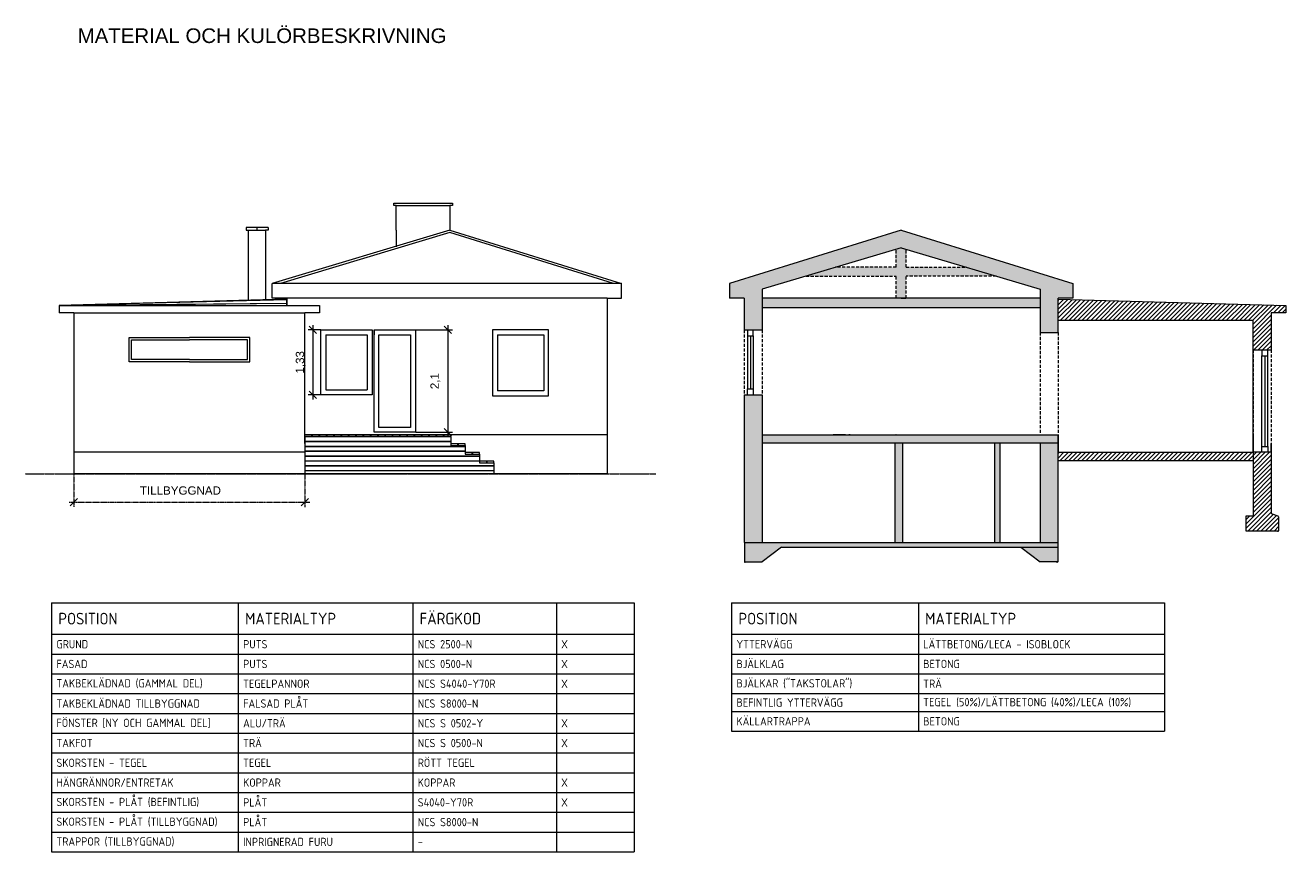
# Model space of a CAD drawing. Header units: millimetres. Extents: x -50011 to 90899, y -58634 to 500399.
# Drawn here: x -48295 to -22426, y -58634 to -41675 of the extents above; entities that cross this region are included whole.
import ezdxf

# ---------------------------------------------------------------- set-up
doc = ezdxf.new("R2010")
doc.units = ezdxf.units.MM
for name, pattern in [('ACAD_ISO02W100', [15, 12, -3]), ('ACAD_ISO04W100', [30, 24, -3, 0, -3]), ('CENTER2', [28.575, 19.05, -3.175, 3.175, -3.175]), ('HIDDEN', [9.525, 6.35, -3.175])]:
    doc.linetypes.add(name, pattern=pattern)
doc.layers.get('0').update_dxf_attribs({"color": 1})
for name, color, linetype in [('Angivelser', 7, 'Continuous'), ('Fönster', 1, 'Continuous'), ('Förtydligande', 8, 'CENTER2'), ('Grundritningar', 1, 'Continuous'), ('Mått', 4, 'Continuous')]:
    doc.layers.add(name, color=color, linetype=linetype)
doc.styles.add('ISO', font='isocp.shx')
doc.styles.get("Standard").update_dxf_attribs({"font": 'Arial.ttf', "height": 170})
doc.dimstyles.new('Egen dimension', dxfattribs={"dimscale": 10, "dimtxt": 2.5, "dimasz": 15, "dimexe": 10, "dimexo": 0.625, "dimgap": 15, "dimtad": 1, "dimlfac": 0.001, "dimtxsty": 'Standard', "dimblk": 'OBLIQUE', "dimblk1": 'OBLIQUE', "dimblk2": 'OBLIQUE', "dimcen": 20, "dimdle": 10, "dimadec": 0, "dimazin": 0, "dimtfac": 1, "dimtmove": 0, "dimatfit": 3, "dimldrblk": 'OPEN90', "dimfxl": 1, "dimarcsym": 0})

# ---------------------------------------------------------------- blocks, each defined once
blk = doc.blocks.new('_Oblique')
at = {"color": 0, "linetype": 'ByBlock', "lineweight": -2}
blk.add_line((-0.5, -0.5), (0.5, 0.5), dxfattribs=at)
blk = doc.blocks.new('*D108')
at = {"layer": 'Defpoints', "color": 0, "transparency": 16777216}
for p in [(-47295, -50877), (-42555, -50873), (-42555, -51460)]:
    blk.add_point(p, dxfattribs=at)
at = {"layer": 'Förtydligande', "color": 0, "lineweight": -2, "transparency": 16777216}
for p, q in [((-47295, -50883), (-47295, -51560)), ((-42555, -50879), (-42555, -51560)), ((-47395, -51460), (-42455, -51460))]:
    blk.add_line(p, q, dxfattribs=at)
at = {"layer": 'Förtydligande', "color": 0, "lineweight": -2, "transparency": 16777216, "xscale": 150, "yscale": 150, "zscale": 150, "rotation": 180}
blk.add_blockref('_Oblique', (-47295, -51460), dxfattribs=at)
at = {"layer": 'Förtydligande', "color": 0, "lineweight": -2, "transparency": 16777216, "xscale": 150, "yscale": 150, "zscale": 150}
blk.add_blockref('_Oblique', (-42555, -51460), dxfattribs=at)
at = {"layer": 'Förtydligande', "color": 0, "transparency": 16777216, "insert": (-45110, -51223), "char_height": 170, "attachment_point": 5}
blk.add_mtext('TILLBYGGNAD', dxfattribs=at)
blk = doc.blocks.new('_Open90')
at = {"color": 0, "linetype": 'ByBlock', "lineweight": -2}
for p, q in [((0, 0), (-1, 0)), ((-0.5, 0.5), (0, 0)), ((0, 0), (-0.5, -0.5))]:
    blk.add_line(p, q, dxfattribs=at)
blk = doc.blocks.new('*T109')
at = {"layer": 'Grundritningar', "color": 0, "linetype": 'ByBlock', "lineweight": -2, "ltscale": 100, "transparency": 16777216}
for p, q in [((0, 0), (11956, 0)), ((0, 0), (0, -5106)), ((3832, 0), (3832, -5106)), ((7416, 0), (7416, -5106)), ((10359, 0), (10359, -5106)), ((11956, 0), (11956, -5106)), ((0, -644), (11956, -644)), ((0, -1049), (11956, -1049)), ((0, -1455), (11956, -1455)), ((0, -1861), (11956, -1861)), ((0, -2266), (11956, -2266)), ((0, -2672), (11956, -2672)), ((0, -3078), (11956, -3078)), ((0, -3483), (11956, -3483)), ((0, -3889), (11956, -3889)), ((0, -4294), (11956, -4294)), ((0, -4700), (11956, -4700)), ((0, -5106), (11956, -5106))]:
    blk.add_line(p, q, dxfattribs=at)
at = {"layer": 'Grundritningar', "color": 0, "ltscale": 100, "transparency": 16777216, "attachment_point": 4, "style": 'ISO'}
for s, insert, char_height, width in [(' POSITION', (2, -322), 240, 3829.15), (' MATERIALTYP', (3834, -322), 240, 3580.66), (' FÄRGKOD', (7417, -322), 240, 2940.17), (' GRUND', (2, -847), 170, 3829.15), (' PUTS', (3834, -847), 170, 3580.66), (' NCS 2500-N', (7417, -847), 170, 2940.17), (' X', (10360, -847), 170, 1593.6), (' FASAD', (2, -1252), 170, 3829.15), (' PUTS', (3834, -1252), 170, 3580.66), (' NCS 0500-N', (7417, -1252), 170, 2940.17), (' X', (10360, -1252), 170, 1593.6), (' TAKBEKLÄDNAD (GAMMAL DEL)', (2, -1658), 170, 3829.15), (' TEGELPANNOR', (3834, -1658), 170, 3580.66), (' NCS S4040-Y70R', (7417, -1658), 170, 2940.17), (' X', (10360, -1658), 170, 1593.6), (' TAKBEKLÄDNAD TILLBYGGNAD', (2, -2064), 170, 3829.15), (' FALSAD PLÅT', (3834, -2064), 170, 3580.66), (' NCS S8000-N', (7417, -2064), 170, 2940.17), (' FÖNSTER [NY OCH GAMMAL DEL]', (2, -2469), 170, 3829.15), (' ALU/TRÄ', (3834, -2469), 170, 3580.66), (' NCS S 0502-Y', (7417, -2469), 170, 2940.17), (' X', (10360, -2469), 170, 1593.6), (' TAKFOT', (2, -2875), 170, 3829.15), (' TRÄ', (3834, -2875), 170, 3580.66), (' NCS S 0500-N', (7417, -2875), 170, 2940.17), (' X', (10360, -2875), 170, 1593.6), (' SKORSTEN - TEGEL', (2, -3280), 170, 3829.15), (' TEGEL', (3834, -3280), 170, 3580.66), (' RÖTT TEGEL', (7417, -3280), 170, 2940.17), (' HÄNGRÄNNOR/ENTRETAK', (2, -3686), 170, 3829.15), (' KOPPAR', (3834, -3686), 170, 3580.66), (' KOPPAR', (7417, -3686), 170, 2940.17), (' X', (10360, -3686), 170, 1593.6), (' SKORSTEN - PLÅT (BEFINTLIG)', (2, -4092), 170, 3829.15), (' PLÅT', (3834, -4092), 170, 3580.66), (' S4040-Y70R', (7417, -4092), 170, 2940.17), (' X', (10360, -4092), 170, 1593.6), (' SKORSTEN - PLÅT (TILLBYGGNAD)', (2, -4497), 170, 3829.15), (' PLÅT', (3834, -4497), 170, 3580.66), (' NCS S8000-N', (7417, -4497), 170, 2940.17), (' TRAPPOR (TILLBYGGNAD)', (2, -4903), 170, 3829.15), (' INPRIGNERAD FURU', (3834, -4903), 170, 3580.66), (' - ', (7417, -4903), 170, 2940.17)]:
    blk.add_mtext(s, dxfattribs=dict(at, insert=insert, char_height=char_height, width=width))
blk = doc.blocks.new('*T119')
at = {"layer": 'Grundritningar', "color": 0, "linetype": 'ByBlock', "lineweight": -2, "ltscale": 100, "transparency": 16777216}
for p, q in [((0, 0), (8884, 0)), ((0, 0), (0, -2632)), ((3832, 0), (3832, -2632)), ((8884, 0), (8884, -2632)), ((0, -644), (8884, -644)), ((0, -1049), (8884, -1049)), ((0, -1455), (8884, -1455)), ((0, -1861), (8884, -1861)), ((0, -2226), (8884, -2226)), ((0, -2632), (8884, -2632))]:
    blk.add_line(p, q, dxfattribs=at)
at = {"layer": 'Grundritningar', "color": 0, "ltscale": 100, "transparency": 16777216, "attachment_point": 4, "style": 'ISO'}
for s, insert, char_height, width in [(' POSITION', (2, -322), 240, 3829.15), (' MATERIALTYP', (3834, -322), 240, 5048.45), (' YTTERVÄGG', (2, -847), 170, 3829.15), (' LÄTTBETONG/LECA - ISOBLOCK', (3834, -847), 170, 5048.45), (' BJÄLKLAG', (2, -1252), 170, 3829.15), (' BETONG', (3834, -1252), 170, 5048.45), (' BJÄLKAR ("TAKSTOLAR")', (2, -1658), 170, 3829.15), (' TRÄ', (3834, -1658), 170, 5048.45), (' BEFINTLIG YTTERVÄGG', (2, -2044), 170, 3829.15), (' TEGEL (50%)/LÄTTBETONG (40%)/LECA (10%)', (3834, -2044), 170, 5048.45), (' KÄLLARTRAPPA', (2, -2429), 170, 3829.15), (' BETONG', (3834, -2429), 170, 5048.45)]:
    blk.add_mtext(s, dxfattribs=dict(at, insert=insert, char_height=char_height, width=width))
blk = doc.blocks.new('*D223')
at = {"layer": 'Defpoints', "color": 0, "transparency": 16777216}
for p in [(-40285, -47927), (-40285, -50027), (-39625, -50027)]:
    blk.add_point(p, dxfattribs=at)
at = {"layer": 'Mått', "color": 0, "lineweight": -2, "transparency": 16777216}
for p, q in [((-39625, -47827), (-39625, -50127)), ((-40279, -47927), (-39525, -47927)), ((-40279, -50027), (-39525, -50027))]:
    blk.add_line(p, q, dxfattribs=at)
at = {"layer": 'Mått', "color": 0, "lineweight": -2, "transparency": 16777216, "xscale": 150, "yscale": 150, "zscale": 150}
for p, rotation in [((-39625, -47927), 90), ((-39625, -50027), 270)]:
    blk.add_blockref('_Oblique', p, dxfattribs=dict(at, rotation=rotation))
at = {"layer": 'Mått', "color": 0, "transparency": 16777216, "insert": (-39878, -48977), "char_height": 170, "attachment_point": 5, "rotation": 90}
blk.add_mtext('2,1', dxfattribs=at)
blk = doc.blocks.new('*D224')
at = {"layer": 'Defpoints', "color": 0, "transparency": 16777216}
for p in [(-42225, -47927), (-42390, -49257), (-42225, -49257)]:
    blk.add_point(p, dxfattribs=at)
at = {"layer": 'Mått', "color": 0, "lineweight": -2, "transparency": 16777216}
for p, q in [((-42390, -47827), (-42390, -49357)), ((-42231, -47927), (-42490, -47927)), ((-42231, -49257), (-42490, -49257))]:
    blk.add_line(p, q, dxfattribs=at)
at = {"layer": 'Mått', "color": 0, "lineweight": -2, "transparency": 16777216, "xscale": 150, "yscale": 150, "zscale": 150}
for p, rotation in [((-42390, -47927), 90), ((-42390, -49257), 270)]:
    blk.add_blockref('_Oblique', p, dxfattribs=dict(at, rotation=rotation))
at = {"layer": 'Mått', "color": 0, "transparency": 16777216, "insert": (-42642, -48592), "char_height": 170, "attachment_point": 5, "rotation": 90}
blk.add_mtext('1,33', dxfattribs=at)

msp = doc.modelspace()

# ---------------------------------------------------------------- hatches: boundary and pattern name
at = {"layer": 'Grundritningar', "ltscale": 100}
h = msp.add_hatch(color=256, dxfattribs=at)
h.dxf.hatch_style = 1
h.paths.add_polyline_path([(-30319.777, -46241.974), (-27465.281, -47090.378), (-27465.281, -47926.558), (-27465.281, -47976.558), (-27096.118, -47976.558), (-27096.118, -47276.558), (-26795.281, -47276.558), (-26795.281, -46976.558), (-30319.777, -45876.653), (-33844.274, -46976.558), (-33844.274, -47276.558), (-33544.274, -47276.558), (-33544.274, -47926.558), (-33474.274, -47926.558), (-33174.274, -47926.558), (-33174.274, -47090.378)])
h.paths.add_polyline_path([(-28973.555, -46642.094), (-30219.374, -46642.094), (-30219.374, -46271.816), (-30319.777, -46241.974), (-30420.181, -46271.816), (-30420.181, -46642.094), (-31666, -46642.094), (-32271.618, -46822.094), (-30420.181, -46822.094), (-30420.181, -47276.558), (-30320.181, -47276.558), (-30219.374, -47276.558), (-30219.374, -46822.094), (-28367.936, -46822.094)], flags=17)
h.paths.add_polyline_path([(-27465.281, -47276.558), (-33174.274, -47276.558), (-33174.274, -47476.558), (-27465.281, -47476.558)], flags=17)
h.paths.add_polyline_path([(-27096.118, -50246.558), (-27465.281, -50246.558), (-27465.281, -50876.558), (-27096.118, -50876.558)])
h.paths.add_polyline_path([(-27096.118, -50076.558), (-33174.274, -50076.558), (-33174.274, -50246.558), (-27096.118, -50246.558)])
h.paths.add_polyline_path([(-27096.118, -50876.558), (-27465.281, -50876.558), (-27465.281, -52286.558), (-27096.118, -52286.558)])
h.paths.add_polyline_path([(-28294.274, -50876.558), (-28394.274, -50876.558), (-28394.274, -52286.558), (-28294.274, -52286.558)])
h.paths.add_polyline_path([(-30294.274, -50876.558), (-30444.274, -50876.558), (-30444.274, -52286.558), (-30294.274, -52286.558)])
h.paths.add_polyline_path([(-33174.274, -50876.558), (-33544.274, -50876.558), (-33544.274, -52286.558), (-33534.274, -52286.558), (-33174.274, -52286.558)])
h.paths.add_polyline_path([(-33174.274, -49256.558), (-33544.274, -49256.558), (-33544.274, -50076.558), (-33544.274, -50876.558), (-33174.274, -50876.558)])
h.paths.add_polyline_path([(-30294.274, -50246.558), (-30444.274, -50246.558), (-30444.274, -50876.558), (-30294.274, -50876.558)])
h.paths.add_polyline_path([(-28294.274, -50246.558), (-28394.274, -50246.558), (-28394.274, -50876.558), (-28294.274, -50876.558)])
h.paths.add_polyline_path([(-27106.118, -52386.558), (-27866.118, -52386.558), (-27466.118, -52686.558), (-27106.118, -52686.558)])
h.paths.add_polyline_path([(-27106.118, -52286.558), (-33534.274, -52286.558), (-33534.274, -52386.558), (-33534.274, -52686.558), (-33174.274, -52686.558), (-32774.274, -52386.558), (-27106.118, -52386.558)])
h = msp.add_hatch(dxfattribs=at)
h.set_pattern_fill('ANSI31', color=256, scale=20)
h.set_pattern_definition([(45, (-75640.205, -72606.995), (-44.90128, 44.90128), [])])
h.paths.add_polyline_path([(-22426.118, -47426.558), (-27096.118, -47298.558), (-27096.118, -47726.558), (-23096.118, -47726.558), (-23096.118, -48336.558), (-22726.118, -48336.558), (-22726.118, -47576.558), (-22426.118, -47576.558)])
h.paths.add_polyline_path([(-22726.118, -50876.558), (-23096.118, -50876.558), (-23096.118, -51746.558), (-23246.118, -51746.558), (-23246.118, -52046.558), (-22576.118, -52046.558), (-22576.118, -51760.973, 0.322822806), (-22589.793, -51741.999), (-22726.118, -51696.558)])
h.paths.add_polyline_path([(-23096.118, -50436.558), (-27096.118, -50436.558), (-27096.118, -50606.558), (-23096.118, -50606.558)])
h.paths.add_polyline_path([(-22726.118, -50436.558), (-23096.118, -50436.558), (-23096.118, -50876.558), (-22726.118, -50876.558)])

# ---------------------------------------------------------------- linework, layer by layer
at = {"layer": 'Fönster', "ltscale": 100}
for p, q in [((-46165.013, -48583.558), (-46165.013, -48083.558)), ((-46165.013, -48083.558), (-44925.013, -48083.558)), ((-43685.013, -48083.558), (-44925.013, -48083.558)), ((-43685.013, -48583.558), (-43685.013, -48083.558)), ((-46115.013, -48133.558), (-44925.013, -48133.558)), ((-46115.013, -48533.558), (-46115.013, -48133.558)), ((-43735.013, -48133.558), (-44925.013, -48133.558)), ((-43735.013, -48533.558), (-43735.013, -48133.558)), ((-44925.013, -48583.558), (-46165.013, -48583.558)), ((-44925.013, -48533.558), (-46115.013, -48533.558)), ((-44925.013, -48533.558), (-43735.013, -48533.558)), ((-44925.013, -48583.558), (-43685.013, -48583.558))]:
    msp.add_line(p, q, dxfattribs=at)
at = {"layer": 'Fönster'}
for p, q in [((-42225.013, -49256.558), (-42225.013, -47926.558)), ((-42225.013, -47926.558), (-41175.013, -47926.558)), ((-42125.013, -48026.558), (-42125.013, -49156.558)), ((-42125.013, -48026.558), (-41275.013, -48026.558)), ((-41275.013, -48026.558), (-41275.013, -49156.558)), ((-41175.013, -47926.558), (-41175.013, -49256.558)), ((-41135.013, -47926.558), (-40285.013, -47926.558)), ((-41135.013, -50026.558), (-41135.013, -47926.558)), ((-41135.013, -47926.558), (-41135.013, -48026.558)), ((-41035.013, -49926.558), (-41035.013, -48026.558)), ((-41035.013, -48026.558), (-40385.013, -48026.558)), ((-40385.013, -48026.558), (-40385.013, -49926.558)), ((-40285.013, -47926.558), (-40285.013, -50026.558)), ((-40285.013, -47976.558), (-40285.013, -48076.558)), ((-37555.013, -47926.558), (-38705.013, -47926.558)), ((-38705.013, -47926.558), (-38705.013, -49276.558)), ((-38605.013, -48026.558), (-38605.013, -49176.558)), ((-38605.013, -48026.558), (-37655.013, -48026.558)), ((-37655.013, -48026.558), (-37655.013, -49176.558)), ((-37555.013, -49276.558), (-37555.013, -47926.558)), ((-41175.013, -49256.558), (-42225.013, -49256.558)), ((-42125.013, -49156.558), (-41275.013, -49156.558)), ((-38705.013, -49276.558), (-37555.013, -49276.558)), ((-37655.013, -49176.558), (-38605.013, -49176.558)), ((-40385.013, -49926.558), (-41035.013, -49926.558)), ((-40285.013, -50026.558), (-41135.013, -50026.558))]:
    msp.add_line(p, q, dxfattribs=at)
at = {"layer": 'Förtydligande', "ltscale": 100}
for p, q in [((-42555.013, -50115.556), (-42555.013, -50335.556)), ((-39560.016, -50110.556), (-39560.016, -50115.556)), ((-39560.016, -50110.556), (-39560.016, -50290.556)), ((-42555.013, -50265.556), (-42555.013, -50410.556)), ((-42555.013, -50876.558), (-39242.594, -50876.558))]:
    msp.add_line(p, q, dxfattribs=at)
at = {"layer": 'Förtydligande', "linetype": 'ACAD_ISO04W100', "lineweight": -3, "ltscale": 0.1}
msp.add_line((-48295.013, -50876.558), (-35355.013, -50876.558), dxfattribs=at)
at = {"layer": 'Grundritningar'}
for p, q in [((-40729.51, -45376.653), (-40729.51, -45326.653)), ((-40729.51, -45326.653), (-39529.51, -45326.653)), ((-40679.51, -45376.653), (-40729.51, -45376.653)), ((-40679.51, -45876.653), (-40679.51, -45376.653)), ((-40679.51, -45376.653), (-39579.51, -45376.653)), ((-39579.51, -45376.653), (-39579.51, -45876.653)), ((-39529.51, -45376.653), (-39579.51, -45376.653)), ((-39529.51, -45326.653), (-39529.51, -45376.653)), ((-43311.49, -45826.653), (-43761.49, -45826.653)), ((-43761.49, -45826.653), (-43761.49, -45876.653)), ((-43761.49, -45876.653), (-43711.49, -45876.653)), ((-43711.49, -47320.168), (-43711.49, -45876.653)), ((-43711.49, -45876.653), (-43361.49, -45876.653)), ((-43536.49, -45876.653), (-43536.49, -45826.653)), ((-43361.49, -45876.653), (-43361.49, -47310.424)), ((-43311.49, -45876.653), (-43361.49, -45876.653)), ((-43311.49, -45826.653), (-43311.49, -45876.653)), ((-39579.51, -45876.653), (-43225.013, -46976.558)), ((-39579.106, -45929.154), (-43057.641, -46976.558)), ((-40679.51, -45876.653), (-40679.51, -46221.795)), ((-39579.51, -45876.653), (-36055.013, -46976.558)), ((-36222.385, -46976.558), (-39579.106, -45929.154)), ((-30319.777, -45876.653), (-33844.274, -46976.558)), ((-30319.777, -45876.653), (-26795.281, -46976.558)), ((-30320.181, -46242.094), (-33174.274, -47090.378)), ((-30319.374, -46242.094), (-27465.281, -47090.378)), ((-36055.013, -46976.558), (-43225.013, -46976.558)), ((-36055.013, -47276.558), (-36055.013, -46976.558)), ((-33844.274, -46976.558), (-33844.274, -47276.558)), ((-26795.281, -46976.558), (-26795.281, -47276.558)), ((-36355.013, -47276.558), (-43225.013, -47276.558)), ((-36355.013, -47276.558), (-36355.013, -50076.558)), ((-36355.013, -47276.558), (-36055.013, -47276.558)), ((-36355.013, -47276.558), (-36355.013, -49223.089)), ((-33544.274, -47276.558), (-33844.274, -47276.558)), ((-33544.274, -47276.558), (-33544.274, -47926.558)), ((-33174.274, -47090.378), (-33174.274, -47926.558)), ((-27465.281, -47276.558), (-33174.274, -47276.558)), ((-30320.181, -47276.558), (-30420.181, -47276.558)), ((-30320.181, -47276.558), (-30220.181, -47276.558)), ((-27465.281, -47090.378), (-27465.281, -47926.558)), ((-27465.281, -47096.539), (-27465.281, -47976.558)), ((-27096.118, -47976.558), (-27096.118, -47276.558)), ((-47295.013, -47576.558), (-47295.013, -50076.558)), ((-27465.281, -47476.558), (-33174.274, -47476.558)), ((-22726.118, -47576.558), (-22726.118, -48336.558)), ((-33544.274, -47926.558), (-33174.274, -47926.558)), ((-33544.274, -47926.558), (-33474.274, -47926.558)), ((-33474.274, -47926.558), (-33474.274, -48046.558)), ((-33474.274, -48046.558), (-33354.274, -48046.558)), ((-33474.274, -48046.558), (-33474.274, -49136.558)), ((-33414.274, -48046.558), (-33414.274, -49136.558)), ((-33354.274, -48046.558), (-33354.274, -47926.558)), ((-33354.274, -48046.558), (-33354.274, -49136.558)), ((-27465.281, -47976.558), (-27096.118, -47976.558)), ((-23096.118, -48336.558), (-22726.118, -48336.558)), ((-22916.118, -48336.558), (-22916.118, -48456.558)), ((-22796.118, -50316.558), (-22796.118, -48336.558)), ((-22916.118, -48456.558), (-22796.118, -48456.558)), ((-22916.118, -50316.558), (-22916.118, -48456.558)), ((-22916.118, -48456.558), (-22856.118, -48456.558)), ((-22856.118, -48456.558), (-22856.118, -50316.558)), ((-33474.274, -49256.558), (-33474.274, -49136.558)), ((-33474.274, -49136.558), (-33354.274, -49136.558)), ((-33354.274, -49136.558), (-33354.274, -49256.558)), ((-33544.274, -49256.558), (-33544.274, -50076.558)), ((-33544.274, -49256.558), (-33174.274, -49256.558)), ((-33174.274, -49256.558), (-33174.274, -52286.558)), ((-47295.013, -50076.558), (-47295.013, -50876.558)), ((-36355.013, -50076.558), (-42555.013, -50076.558)), ((-40285.013, -50076.558), (-41135.013, -50076.558)), ((-36355.013, -50076.558), (-36355.013, -50876.558)), ((-33544.274, -50076.558), (-33544.274, -50876.558)), ((-33174.274, -50076.558), (-27096.118, -50076.558)), ((-31464.274, -50076.558), (-31714.274, -50076.558)), ((-31513.342, -50076.558), (-31503.342, -50076.558)), ((-31464.274, -50076.558), (-30484.274, -50076.558)), ((-31464.274, -50076.558), (-31364.274, -50076.558)), ((-31364.274, -50076.558), (-31394.274, -50076.558)), ((-30484.274, -50076.558), (-30364.274, -50076.558)), ((-30418.8, -50076.558), (-30428.8, -50076.558)), ((-27096.118, -52286.558), (-27096.118, -50076.558)), ((-23096.118, -50076.558), (-23096.118, -50876.558)), ((-33174.274, -50246.558), (-27096.118, -50246.558)), ((-30444.274, -52286.558), (-30444.274, -50246.558)), ((-30294.274, -50246.558), (-30294.274, -52286.558)), ((-28394.274, -52286.558), (-28394.274, -50246.558)), ((-28394.274, -50246.558), (-28294.274, -50246.558)), ((-28294.274, -50246.558), (-28294.274, -52286.558)), ((-27465.281, -50246.558), (-27465.281, -52286.558)), ((-22726.118, -50436.558), (-23096.118, -50436.558)), ((-22916.118, -50436.558), (-22916.118, -50316.558)), ((-22916.118, -50316.558), (-22856.118, -50316.558)), ((-22796.118, -50436.558), (-22916.118, -50436.558)), ((-22856.118, -50316.558), (-22796.118, -50316.558)), ((-22796.118, -50316.558), (-22796.118, -50436.558)), ((-22726.118, -50256.558), (-22726.118, -51056.558)), ((-22726.118, -50426.558), (-22726.118, -50256.558)), ((-22726.118, -50436.558), (-22726.118, -51696.558)), ((-36355.013, -50876.558), (-47295.013, -50876.558)), ((-42925.013, -50876.558), (-42935.013, -50876.558)), ((-33544.274, -50876.558), (-33544.274, -52286.558)), ((-23096.118, -50876.558), (-23096.118, -51746.558)), ((-22726.118, -51696.558), (-22589.793, -51741.999)), ((-23096.118, -51746.558), (-23246.118, -51746.558)), ((-23246.118, -51746.558), (-23246.118, -52046.558)), ((-22576.118, -51760.973), (-22576.118, -52046.558)), ((-23246.118, -52046.558), (-22576.118, -52046.558)), ((-33544.274, -52286.558), (-27096.118, -52286.558)), ((-33544.274, -52286.558), (-33534.274, -52286.558)), ((-33534.274, -52286.558), (-33534.274, -52686.558)), ((-33534.274, -52286.558), (-33534.274, -52386.558)), ((-32774.274, -52386.558), (-33174.274, -52686.558)), ((-32774.274, -52386.558), (-27106.118, -52386.558)), ((-30294.274, -52286.558), (-28394.274, -52286.558)), ((-27866.118, -52386.558), (-27466.118, -52686.558)), ((-27106.118, -52286.558), (-27106.118, -52686.558)), ((-33534.274, -52686.558), (-33174.274, -52686.558)), ((-27106.118, -52686.558), (-27466.118, -52686.558))]:
    msp.add_line(p, q, dxfattribs=at)
at = {"layer": 'Grundritningar', "linetype": 'HIDDEN', "ltscale": 10}
for p, q in [((-30420.181, -46642.094), (-30420.181, -46271.816)), ((-30219.374, -46642.094), (-30219.374, -46271.816)), ((-32271.618, -46822.094), (-30420.181, -46822.094)), ((-30420.181, -46642.094), (-31666, -46642.094)), ((-30420.181, -47276.558), (-30420.181, -46822.094)), ((-30219.374, -46642.094), (-28973.555, -46642.094)), ((-28367.936, -46822.094), (-30219.374, -46822.094)), ((-30219.374, -47276.558), (-30219.374, -46822.094)), ((-33544.274, -47926.558), (-33544.274, -49256.558)), ((-33174.274, -47926.558), (-33174.274, -49256.558)), ((-27465.281, -47976.558), (-27465.281, -50076.558)), ((-27096.118, -47976.558), (-27096.118, -50076.558)), ((-23096.118, -48336.558), (-23096.118, -50436.558)), ((-22726.118, -48336.558), (-22726.118, -50436.558))]:
    msp.add_line(p, q, dxfattribs=at)
at = {"layer": 'Grundritningar', "linetype": 'ACAD_ISO02W100', "ltscale": 100}
for p, q in [((-43225.013, -47276.558), (-43225.013, -46976.558)), ((-47595.013, -47428.274), (-47595.013, -47576.558)), ((-47295.013, -47426.558), (-47445.003, -47428.274)), ((-47295.013, -47576.558), (-47445.003, -47576.558))]:
    msp.add_line(p, q, dxfattribs=at)
at = {"layer": 'Grundritningar', "ltscale": 100}
for p, q in [((-42925.013, -47298.274), (-47595.013, -47428.274)), ((-42925.013, -47308.274), (-47595.013, -47428.274)), ((-42925.013, -47276.558), (-42925.013, -47428.274)), ((-42925.013, -47428.274), (-42925.013, -47298.274)), ((-42925.013, -47298.274), (-42925.013, -47308.274)), ((-26795.281, -47276.558), (-27096.118, -47276.558)), ((-27096.118, -47298.558), (-22426.118, -47426.558)), ((-47595.013, -47428.274), (-42925.013, -47428.274)), ((-47295.013, -47576.558), (-47595.013, -47576.558)), ((-42925.013, -47386.554), (-47445.003, -47428.274)), ((-47295.013, -47426.558), (-42925.013, -47376.554)), ((-47295.013, -47576.558), (-42555.013, -47578.274)), ((-42925.013, -47376.554), (-42925.013, -47386.554)), ((-42925.013, -47428.274), (-42255.013, -47428.274)), ((-42555.013, -50256.558), (-42555.013, -47578.274)), ((-42255.013, -47578.274), (-42555.013, -47578.274)), ((-42255.013, -47428.274), (-42255.013, -47578.274)), ((-22426.118, -47576.558), (-22726.118, -47576.558)), ((-22426.118, -47426.558), (-22426.118, -47576.558)), ((-27096.118, -47726.558), (-23096.118, -47726.558)), ((-23096.118, -50436.558), (-23096.118, -47726.558)), ((-42410.013, -50076.558), (-42555.013, -50076.558)), ((-42555.013, -50110.558), (-42410.013, -50110.558)), ((-39560.016, -50115.556), (-42555.013, -50115.556)), ((-42410.013, -50110.558), (-42410.013, -50076.558)), ((-42410.013, -50110.558), (-42405.013, -50110.558)), ((-42405.013, -50076.558), (-42405.013, -50110.558)), ((-42260.013, -50076.558), (-42405.013, -50076.558)), ((-42405.013, -50110.558), (-42260.013, -50110.558)), ((-42260.013, -50110.558), (-42260.013, -50076.558)), ((-42260.013, -50110.558), (-42255.013, -50110.558)), ((-42255.014, -50076.558), (-42255.014, -50110.558)), ((-42110.014, -50076.558), (-42255.014, -50076.558)), ((-42255.014, -50110.558), (-42110.014, -50110.558)), ((-42110.014, -50110.558), (-42110.014, -50076.558)), ((-42110.014, -50110.558), (-42105.014, -50110.558)), ((-42105.014, -50076.558), (-42105.014, -50110.558)), ((-41960.014, -50076.558), (-42105.014, -50076.558)), ((-42105.014, -50110.558), (-41960.014, -50110.558)), ((-41960.014, -50110.558), (-41960.014, -50076.558)), ((-41960.014, -50110.558), (-41955.014, -50110.558)), ((-41955.014, -50076.558), (-41955.014, -50110.558)), ((-41810.014, -50076.558), (-41955.014, -50076.558)), ((-41955.014, -50110.558), (-41810.014, -50110.558)), ((-41810.014, -50110.558), (-41810.014, -50076.558)), ((-41810.014, -50110.558), (-41805.014, -50110.558)), ((-41805.014, -50076.557), (-41805.014, -50110.557)), ((-41660.014, -50076.557), (-41805.014, -50076.557)), ((-41805.014, -50110.557), (-41660.014, -50110.557)), ((-41660.014, -50110.557), (-41660.014, -50076.557)), ((-41660.014, -50110.557), (-41655.014, -50110.557)), ((-41655.014, -50076.557), (-41655.014, -50110.557)), ((-41510.014, -50076.557), (-41655.014, -50076.557)), ((-41655.014, -50110.557), (-41510.014, -50110.557)), ((-41510.014, -50110.557), (-41510.014, -50076.557)), ((-41510.014, -50110.557), (-41505.014, -50110.557)), ((-41505.014, -50076.557), (-41505.014, -50110.557)), ((-41360.014, -50076.557), (-41505.014, -50076.557)), ((-41505.014, -50110.557), (-41360.014, -50110.557)), ((-41360.014, -50110.557), (-41360.014, -50076.557)), ((-41360.014, -50110.557), (-41355.014, -50110.557)), ((-41355.015, -50076.557), (-41355.015, -50110.557)), ((-41210.015, -50076.557), (-41355.015, -50076.557)), ((-41355.015, -50110.557), (-41210.015, -50110.557)), ((-41210.015, -50110.557), (-41210.015, -50076.557)), ((-41210.015, -50110.557), (-41205.015, -50110.557)), ((-41205.015, -50076.557), (-41205.015, -50110.557)), ((-41060.015, -50076.557), (-41205.015, -50076.557)), ((-41205.015, -50110.557), (-41060.015, -50110.557)), ((-41060.015, -50110.557), (-41060.015, -50076.557)), ((-41060.015, -50110.557), (-41055.015, -50110.557)), ((-41055.015, -50076.557), (-41055.015, -50110.557)), ((-40910.015, -50076.557), (-41055.015, -50076.557)), ((-41055.015, -50110.557), (-40910.015, -50110.557)), ((-40910.015, -50110.557), (-40910.015, -50076.557)), ((-40910.015, -50110.557), (-40905.015, -50110.557)), ((-40905.015, -50076.557), (-40905.015, -50110.557)), ((-40760.015, -50076.557), (-40905.015, -50076.557)), ((-40905.015, -50110.557), (-40760.015, -50110.557)), ((-40760.015, -50110.557), (-40760.015, -50076.557)), ((-40760.015, -50110.557), (-40755.015, -50110.557)), ((-40755.015, -50076.557), (-40755.015, -50110.557)), ((-40610.015, -50076.557), (-40755.015, -50076.557)), ((-40755.015, -50110.557), (-40610.015, -50110.557)), ((-40610.015, -50110.557), (-40610.015, -50076.557)), ((-40610.015, -50110.557), (-40605.015, -50110.557)), ((-40605.015, -50076.557), (-40605.015, -50110.557)), ((-40460.015, -50076.557), (-40605.015, -50076.557)), ((-40605.015, -50110.557), (-40460.015, -50110.557)), ((-40460.015, -50110.557), (-40460.015, -50076.557)), ((-40460.015, -50110.557), (-40455.015, -50110.557)), ((-40455.016, -50076.556), (-40455.016, -50110.556)), ((-40310.016, -50076.556), (-40455.016, -50076.556)), ((-40455.016, -50110.556), (-40310.016, -50110.556)), ((-40310.016, -50110.556), (-40310.016, -50076.556)), ((-40310.016, -50110.556), (-40305.016, -50110.556)), ((-40305.016, -50076.556), (-40305.016, -50110.556)), ((-40160.016, -50076.556), (-40305.016, -50076.556)), ((-40305.016, -50110.556), (-40160.016, -50110.556)), ((-40160.016, -50110.556), (-40160.016, -50076.556)), ((-40160.016, -50110.556), (-40155.016, -50110.556)), ((-40155.016, -50076.556), (-40155.016, -50110.556)), ((-40010.016, -50076.556), (-40155.016, -50076.556)), ((-40155.016, -50110.556), (-40010.016, -50110.556)), ((-40010.016, -50110.556), (-40010.016, -50076.556)), ((-40010.016, -50110.556), (-40005.016, -50110.556)), ((-40005.016, -50076.556), (-40005.016, -50110.556)), ((-39860.016, -50076.556), (-40005.016, -50076.556)), ((-40005.016, -50110.556), (-39860.016, -50110.556)), ((-39860.016, -50110.556), (-39860.016, -50076.556)), ((-39860.016, -50110.556), (-39855.016, -50110.556)), ((-39855.016, -50076.556), (-39855.016, -50110.556)), ((-39710.016, -50076.556), (-39855.016, -50076.556)), ((-39855.016, -50110.556), (-39710.016, -50110.556)), ((-39710.016, -50110.556), (-39710.016, -50076.556)), ((-39710.016, -50110.556), (-39705.016, -50110.556)), ((-39705.016, -50076.556), (-39705.016, -50110.556)), ((-39560.016, -50076.556), (-39705.016, -50076.556)), ((-39705.016, -50110.556), (-39560.016, -50110.556)), ((-39560.016, -50110.556), (-39560.016, -50076.556)), ((-39560.016, -50115.556), (-39560.016, -50295.556)), ((-27096.118, -50076.558), (-27096.118, -50256.558)), ((-27096.118, -50076.558), (-27096.118, -50436.558)), ((-42555.013, -50436.558), (-47295.013, -50436.558)), ((-42555.013, -50210.556), (-42555.013, -50215.556)), ((-42555.013, -50210.556), (-39560.016, -50210.556)), ((-42555.013, -50215.556), (-39560.016, -50215.556)), ((-42555.013, -50256.558), (-42555.013, -50872.577)), ((-42555.013, -50310.556), (-42555.013, -50315.556)), ((-42555.013, -50310.556), (-39265.017, -50310.556)), ((-42555.013, -50315.556), (-39265.017, -50315.556)), ((-42555.013, -50410.556), (-42555.013, -50415.556)), ((-42555.013, -50410.556), (-39265.017, -50410.556)), ((-42555.013, -50415.556), (-42555.013, -50436.558)), ((-42555.013, -50415.556), (-39265.017, -50415.556)), ((-39560.016, -50261.556), (-39560.016, -50295.556)), ((-39415.016, -50261.556), (-39560.016, -50261.556)), ((-39560.016, -50295.556), (-39415.016, -50295.556)), ((-39415.016, -50295.556), (-39415.016, -50261.556)), ((-39410.017, -50261.556), (-39410.017, -50295.556)), ((-39265.017, -50261.556), (-39410.017, -50261.556)), ((-39410.017, -50295.556), (-39265.017, -50295.556)), ((-39265.017, -50295.556), (-39265.017, -50261.556)), ((-39265.017, -50295.556), (-39265.017, -50475.556)), ((-39265.017, -50441.556), (-39265.017, -50475.556)), ((-39120.017, -50441.556), (-39265.017, -50441.556)), ((-39120.017, -50475.556), (-39120.017, -50441.556)), ((-39115.017, -50441.556), (-39115.017, -50475.556)), ((-38970.017, -50441.556), (-39115.017, -50441.556)), ((-38970.017, -50475.556), (-38970.017, -50441.556)), ((-27096.118, -50256.558), (-27096.118, -50426.558)), ((-27096.118, -50436.558), (-23096.118, -50436.558)), ((-42555.013, -50510.556), (-38970.017, -50510.556)), ((-42555.013, -50510.556), (-42555.013, -50515.556)), ((-42555.013, -50515.556), (-38970.017, -50515.556)), ((-42555.013, -50610.556), (-38970.017, -50610.556)), ((-42555.013, -50610.556), (-42555.013, -50615.556)), ((-42555.013, -50615.556), (-38970.017, -50615.556)), ((-42555.013, -50615.556), (-42555.013, -50710.556)), ((-39265.017, -50475.556), (-39120.017, -50475.556)), ((-39115.017, -50475.556), (-38970.017, -50475.556)), ((-38970.017, -50475.556), (-38970.017, -50655.556)), ((-38970.017, -50621.556), (-38970.017, -50655.556)), ((-38825.017, -50621.556), (-38970.017, -50621.556)), ((-38970.017, -50655.556), (-38825.017, -50655.556)), ((-38825.017, -50655.556), (-38825.017, -50621.556)), ((-38820.017, -50621.555), (-38820.017, -50655.555)), ((-38675.017, -50621.555), (-38820.017, -50621.555)), ((-38820.017, -50655.555), (-38675.017, -50655.555)), ((-38675.017, -50655.555), (-38675.017, -50621.555)), ((-38675.017, -50655.555), (-38675.017, -50876.558)), ((-27096.118, -50606.558), (-23096.118, -50606.558)), ((-42555.013, -50710.556), (-38675.017, -50710.556)), ((-42555.013, -50710.556), (-42555.013, -50715.556)), ((-42555.013, -50715.556), (-38675.017, -50715.556)), ((-42555.013, -50715.556), (-42555.013, -50810.556)), ((-42555.013, -50810.556), (-38675.017, -50810.556)), ((-38675.017, -50815.556), (-42555.013, -50815.556)), ((-38675.017, -50810.556), (-38675.017, -50815.556))]:
    msp.add_line(p, q, dxfattribs=at)
at = {"layer": 'Grundritningar'}
for centre, radius, start, end in [((-22596.118, -51760.973), 20, 0, 71.5650512), ((-22586.118, -52046.558), 10, 180, 0), ((-33524.274, -52686.558), 10, 180, 0), ((-27116.118, -52686.558), 10, 180, 0)]:
    msp.add_arc(centre, radius, start, end, dxfattribs=at)

# ---------------------------------------------------------------- block references
for name, p in [('*T109', (-47754.018, -53528.274)), ('*T119', (-33798, -53528.274))]:
    msp.add_blockref(name, p)

# ---------------------------------------------------------------- texts
at = {"layer": 'Angivelser'}
msp.add_text('MATERIAL OCH KULÖRBESKRIVNING', height=300, dxfattribs=at).set_placement((-47218.151, -42039.973))

# ---------------------------------------------------------------- dimensions: what is measured, and where the dimension line sits
at = {"layer": 'Förtydligande'}
dim = msp.add_linear_dim(base=(-42555.013, -51459.659), p1=(-47295.013, -50876.558), p2=(-42555.013, -50872.577), text='TILLBYGGNAD', dimstyle='Egen dimension', dxfattribs=at)
dim.commit()
dim.dimension.update_dxf_attribs({"geometry": '*D108', "text_midpoint": (-45110.013, -51459.659), "dimtype": 160})
at = {"layer": 'Mått'}
dim = msp.add_linear_dim(base=(-42389.849, -49256.558), p1=(-42225.013, -47926.558), p2=(-42225.013, -49256.558), angle=90, dimstyle='Egen dimension', dxfattribs=at)
dim.commit()
dim.dimension.update_dxf_attribs({"geometry": '*D224', "text_midpoint": (-42389.849, -48591.558), "dimtype": 160})
dim = msp.add_linear_dim(base=(-39625.415, -50026.558), p1=(-40285.013, -47926.558), p2=(-40285.013, -50026.558), angle=90, dimstyle='Egen dimension', dxfattribs=at)
dim.commit()
dim.dimension.update_dxf_attribs({"geometry": '*D223', "text_midpoint": (-39877.81, -48976.558)})

doc.saveas('drawing.dxf')
